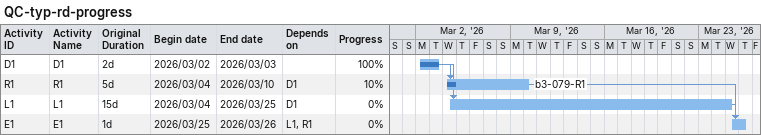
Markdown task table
QC-typ-rd-progress

| ID | Task | Original duration | Start | Finish | Predecessors | Resources | % complete |
|---|---|---|---|---|---|---|---|
| D1 | D1 | 2d | 2026-03-02 | 2026-03-03 |  |  | 100 |
| R1 | R1 | 5d | 2026-03-04 | 2026-03-10 | D1 | b3-079-R1 | 10 |
| L1 | L1 | 15d | 2026-03-04 | 2026-03-25 | D1 |  | 0 |
| E1 | E1 | 1d | 2026-03-25 | 2026-03-26 | L1, R1 |  | 0 |
